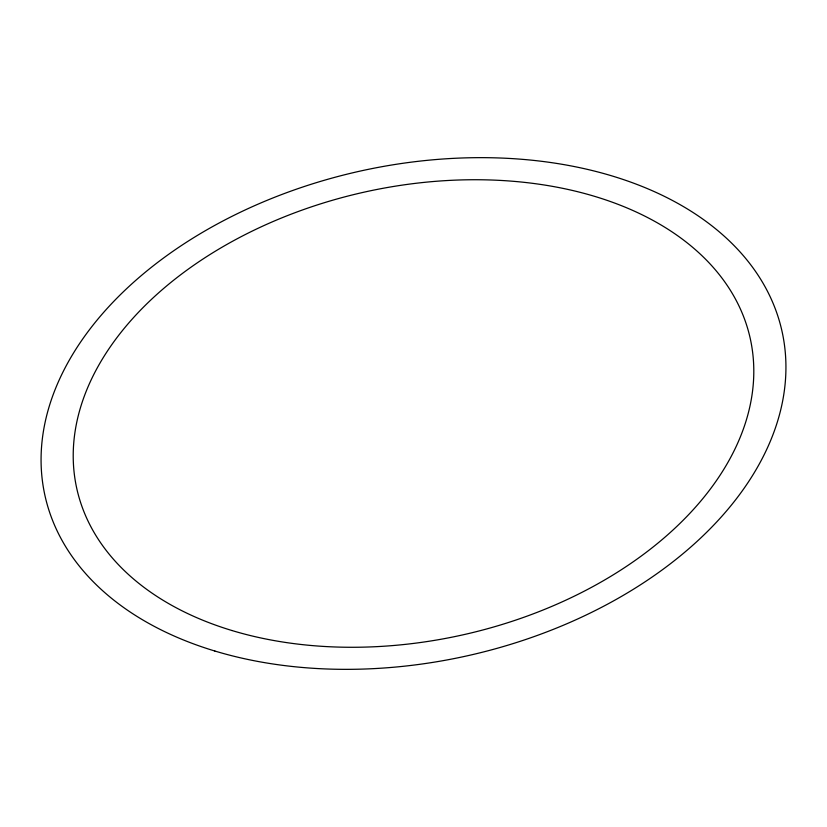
<?xml version="1.0" encoding="UTF-8"?>
<svg xmlns="http://www.w3.org/2000/svg" width="827" height="827" viewBox="0 0 827 827"><rect width="100%" height="100%" fill="white"/><g stroke="black" fill="none" stroke-linecap="round" stroke-linejoin="round"><path stroke-width="1.24" d="M214.813 651.014A377.567 248.203 -12.6 0 0 785.65 377.102A377.567 248.203 -12.6 0 0 240.037 212.384A377.567 248.203 -12.6 0 0 214.813 651.014M231.953 630.525A344.993 226.794 -12.6 0 0 753.542 380.244A344.993 226.794 -12.6 0 0 255.005 229.741A344.993 226.794 -12.6 0 0 231.953 630.525"/></g></svg>
